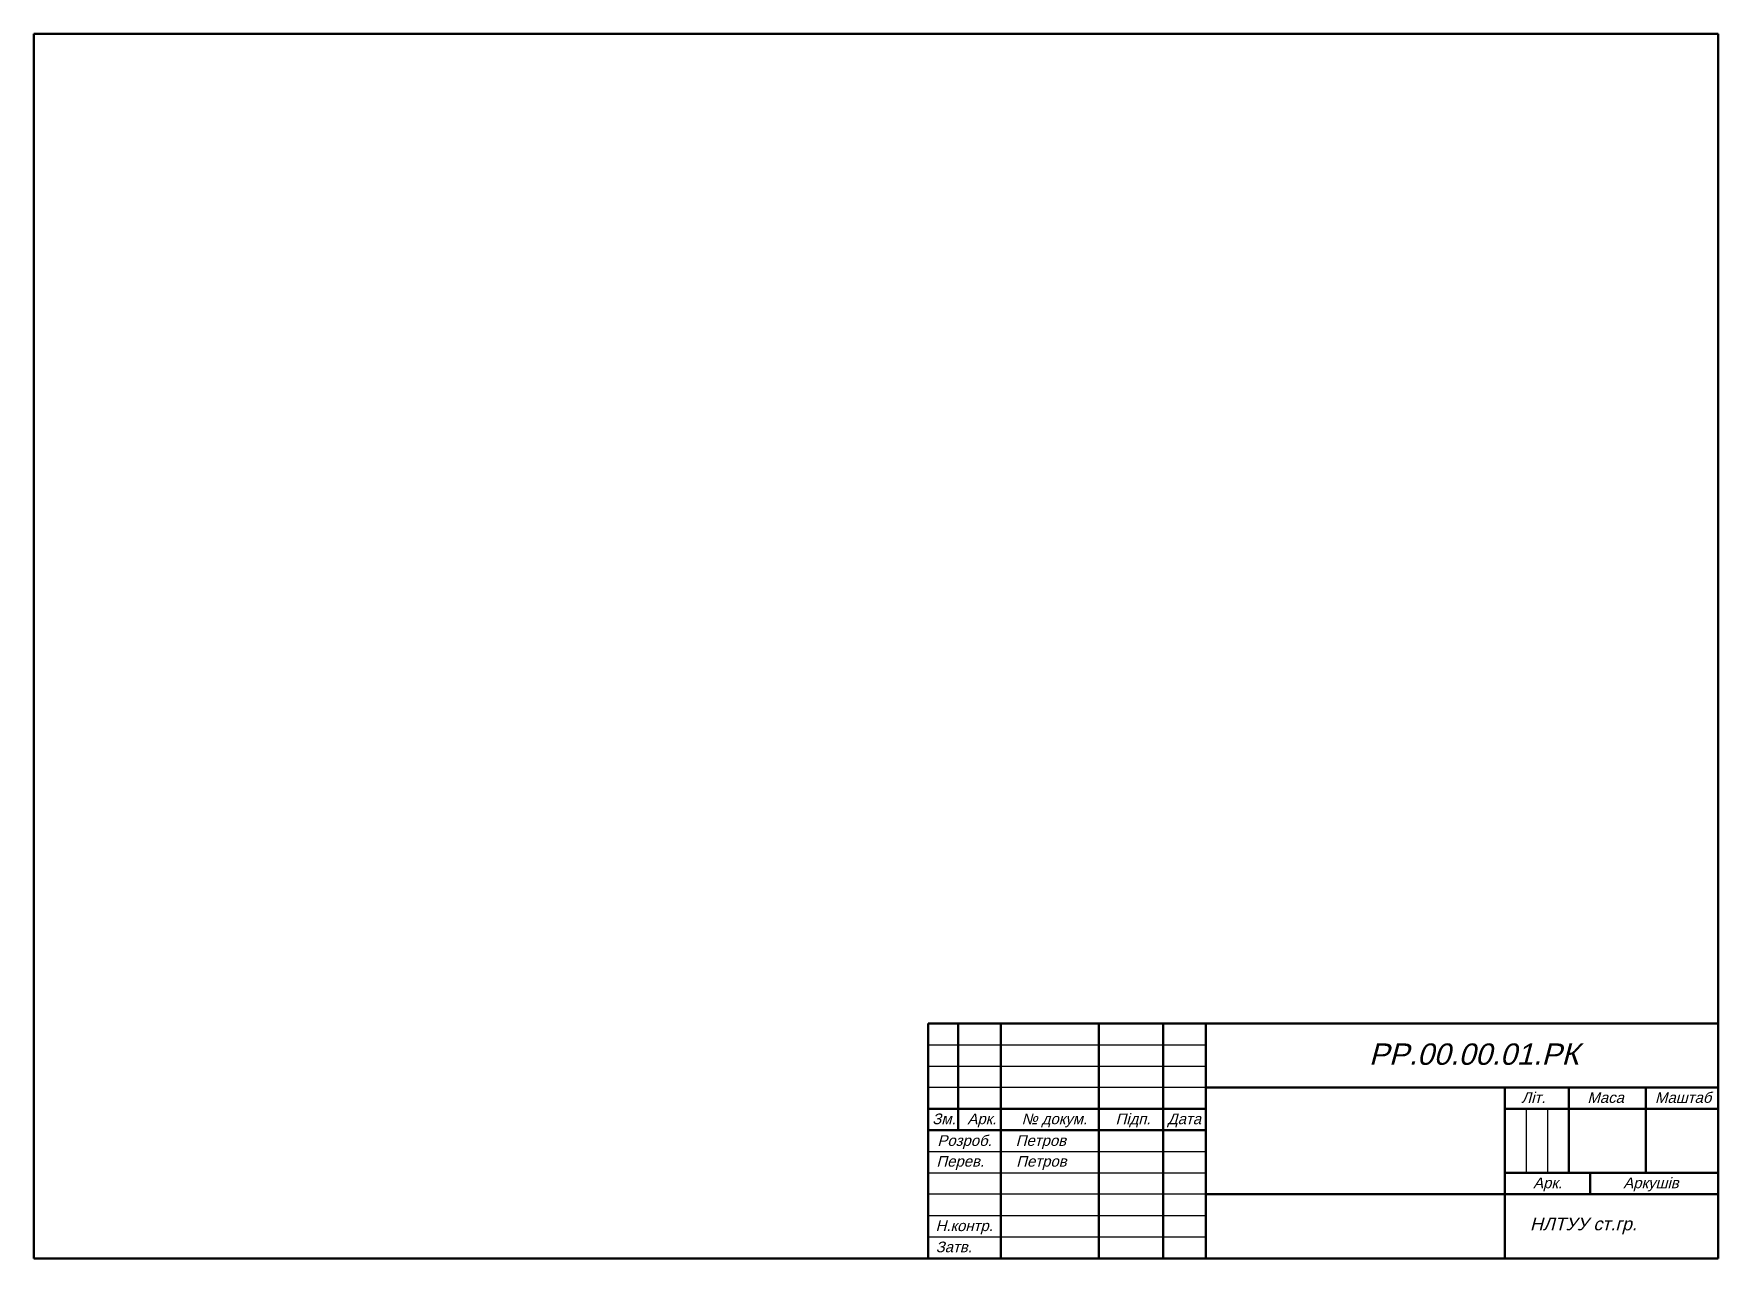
# Paper-space layout 'А3гориз' of a CAD drawing. Header units: millimetres. Extents: x 0 to 394, y -2 to 285.
import ezdxf

# ---------------------------------------------------------------- set-up
doc = ezdxf.new("R2010")
doc.units = ezdxf.units.MM
doc.layers.add('Контур', color=7, linetype='Continuous', lineweight=50)
doc.styles.add('пiдпис', font='arial.ttf', dxfattribs={"oblique": 15})

psp = doc.layouts.new('А3гориз')

# ---------------------------------------------------------------- linework, layer by layer
for p, q in [((209.39, 47.67), (274.39, 47.67)), ((209.39, 42.67), (274.39, 42.67)), ((274.39, 37.67), (209.39, 37.67)), ((349.39, 32.67), (349.39, 17.67)), ((354.39, 32.67), (354.39, 17.67)), ((209.39, 22.67), (274.39, 22.67)), ((209.39, 17.67), (274.39, 17.67)), ((344.39, 17.67), (344.39, 12.67)), ((274.39, 12.67), (209.39, 12.67)), ((209.39, 7.67), (274.39, 7.67)), ((209.39, 2.67), (274.39, 2.67))]:
    psp.add_line(p, q)
at = {"ltscale": 0.5}
psp.add_lwpolyline([(-0.01, -2.33), (-0.01, 284.53), (394.39, 284.53), (394.39, 52.67), (209.39, 52.67), (209.39, -2.33), (-0.01, -2.33)], close=True, dxfattribs=at)
at = {"layer": 'Контур'}
for p, q in [((394.39, 284.53), (-0.01, 284.53)), ((-0.01, 284.53), (-0.01, -2.33)), ((394.39, -2.33), (394.39, 284.53)), ((209.39, -2.33), (209.39, 52.67)), ((209.39, 52.67), (394.39, 52.67)), ((216.39, 27.67), (216.39, 52.67)), ((226.39, -2.33), (226.39, 52.67)), ((249.39, -2.33), (249.39, 52.67)), ((264.39, -2.33), (264.39, 52.67)), ((274.39, -2.33), (274.39, 52.67)), ((394.39, 52.67), (394.39, -2.33)), ((274.39, 37.67), (394.39, 37.67)), ((344.39, -2.33), (344.39, 37.67)), ((359.39, 17.67), (359.39, 37.67)), ((377.39, 17.67), (377.39, 37.67)), ((209.39, 32.67), (274.39, 32.67)), ((344.39, 32.67), (394.39, 32.67)), ((209.39, 27.67), (274.39, 27.67)), ((344.39, 17.67), (394.39, 17.67)), ((364.39, 17.67), (364.39, 12.67)), ((274.39, 12.67), (394.39, 12.67)), ((-0.01, -2.33), (394.39, -2.33)), ((394.39, -2.33), (209.39, -2.33))]:
    psp.add_line(p, q, dxfattribs=at)

# ---------------------------------------------------------------- texts
at = {"attachment_point": 1, "style": 'пiдпис'}
for s, insert, char_height, width in [('{\\fArial|b0|i0|c204|p34;РР.00.00.01.РК}', (312.59, 48), 5, 57), ('{\\fArial|b0|i0|c204|p34;Літ.}', (348.28, 36.59), 2.5, 7), ('{\\fArial|b0|i0|c204|p34;Маса}', (363.74, 36.59), 2.5, 7), ('{\\fArial|b0|i0|c204|p34;Маштаб}', (379.57, 36.59), 2.5, 7), ('{\\fArial|b0|i0|c204|p34;Зм.}', (210.36, 31.59), 2.5, 7), ('{\\fArial|b0|i0|c204|p34;Арк.}', (218.59, 31.59), 2.5, 7), ('{\\fArial|b0|i0|c204|p34;№ докум.}', (231.27, 31.59), 2.5, 18.5), ('{\\fArial|b0|i0|c204|p34;Підп.}', (253.27, 31.59), 2.5, 7), ('{\\fArial|b0|i0|c204|p34;Дата}', (265.44, 31.59), 2.5, 7), ('{\\fArial|b0|i0|c204|p34;Розроб.}', (211.56, 26.51), 2.5, 16.8333), ('{\\fArial|b0|i0|c204|p34;Петров}', (229.9, 26.51), 2.5, 16.8333), ('{\\fArial|b0|i0|c204|p34;Перев.}', (211.33, 21.65), 2.5, 7), ('{\\fArial|b0|i0|c204|p34;Петров}', (230.02, 21.65), 2.5, 7), ('{\\fArial|b0|i0|c204|p34;Арк.}', (351.03, 16.59), 2.5, 7), ('{\\fArial|b0|i0|c204|p34;Аркушів}', (372.13, 16.59), 2.5, 7), ('{\\fArial|b0|i0|c204|p34;Н.контр.}', (211.13, 6.55), 2.5, 13.5), ('{\\fArial|b0|i0|c204|p34;НЛТУУ ст.гр.}', (350.28, 7.23), 3, 29.1667), ('{\\fArial|b0|i0|c204|p34;Затв.}', (211.16, 1.59), 2.5, 7)]:
    psp.add_mtext(s, dxfattribs=dict(at, insert=insert, char_height=char_height, width=width))

# ---------------------------------------------------------------- viewports
at = {"layer": '0', "ltscale": 0.5}
vp = psp.add_viewport(center=(197.19, 141.1), size=(394.4, 286.8616), view_center_point=(210, 148.5), view_height=308.3034, dxfattribs=at)
vp.dxf.flags = 0x10000  # cut along an outline
vp.dxf.clipping_boundary_handle = psp.add_lwpolyline([(-0.01, -2.33), (-0.01, 284.53), (394.39, 284.53), (394.39, 52.67), (209.39, 52.67), (209.39, -2.33), (-0.01, -2.33)], format="xyb", close=True, dxfattribs={"invisible": 1}).dxf.handle

doc.saveas('drawing.dxf')
